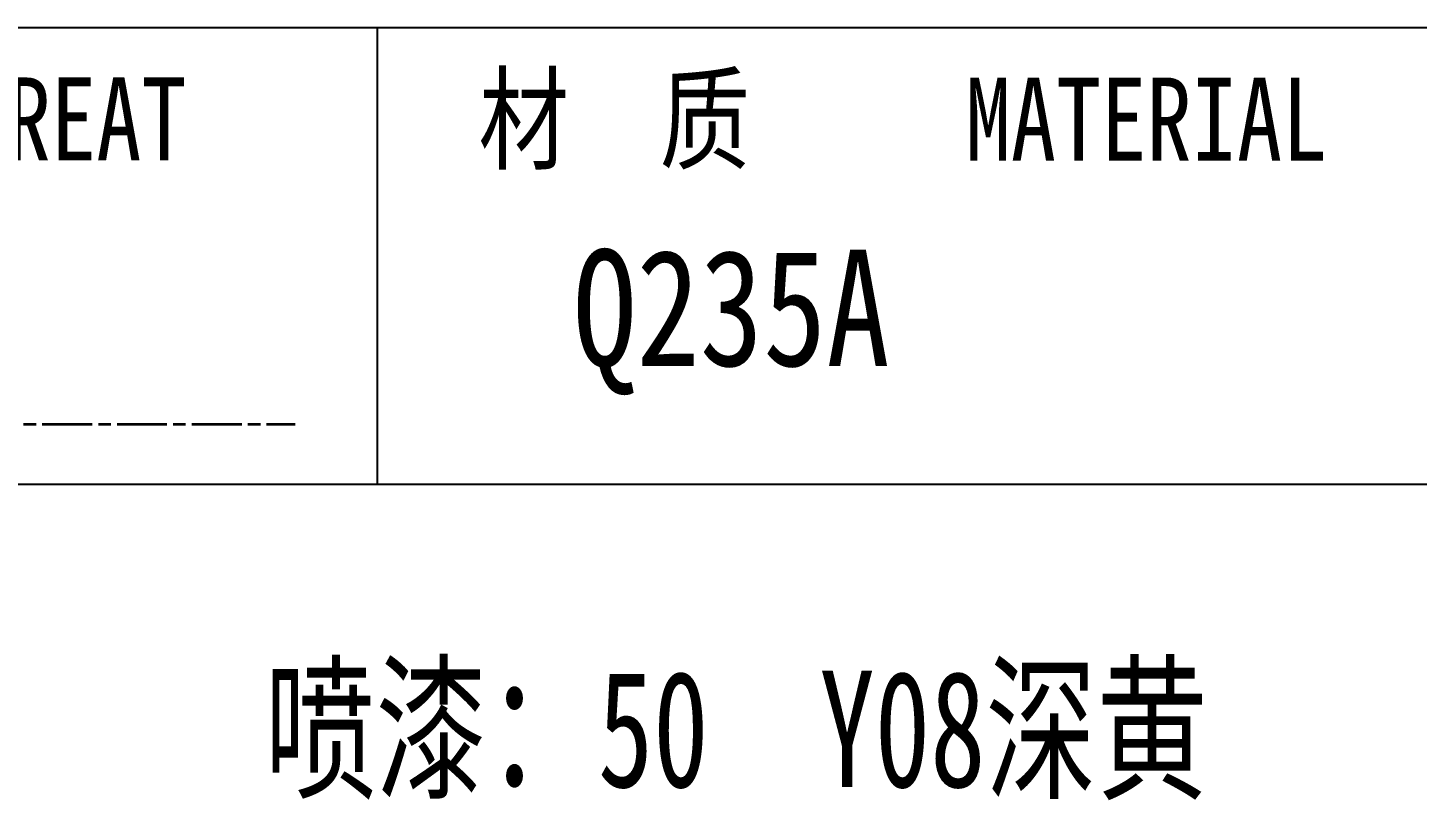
# Model space of a CAD drawing. Header units: millimetres. Extents: x 1333 to 76562, y -37889 to -7215.
# Drawn here: x 8780.1 to 8863.8, y -16921.6 to -16875.1 of the extents above; entities that cross this region are included whole.
import ezdxf
from ezdxf.enums import TextEntityAlignment as Align

# ---------------------------------------------------------------- set-up
doc = ezdxf.new("R2010")
doc.units = ezdxf.units.MM
doc.header["$LTSCALE"] = 0.5
doc.linetypes.add('AM_ISO08W050x2', pattern=[9, 6, -0.75, 1.5, -0.75])
for name, color, linetype in [('图\\M+19E79\\M+195B6\\M+18E9A', 7, 'Continuous'), ('材质', 7, 'Continuous'), ('表面处理', 7, 'Continuous')]:
    doc.layers.add(name, color=color, linetype=linetype)
doc.layers.add('图框', color=7, linetype='Continuous', lineweight=18)
doc.layers.add('粗点划线', color=6, linetype='AM_ISO08W050x2', lineweight=35)
doc.styles.add('国标', font='simfang.ttf', dxfattribs={"width": 0.8})

# ---------------------------------------------------------------- blocks, each defined once
blk = doc.blocks.new('GZDEH零件A3图框V01版')
at = {"layer": '图\\M+19E79\\M+195B6\\M+18E9A', "color": 7}
blk.add_line((3272.49, -1788.461), (3092.49, -1788.461), dxfattribs=at)
at = {"layer": '图\\M+19E79\\M+195B6\\M+18E9A', "color": 9}
for p, q in [((3272.49, -1788.461), (3092.49, -1788.461)), ((3124.99, -1788.461), (3124.99, -1802.211)), ((3181.99, -1802.211), (3092.49, -1802.211))]:
    blk.add_line(p, q, dxfattribs=at)
at = {"layer": '图\\M+19E79\\M+195B6\\M+18E9A', "color": 9, "style": '国标', "width": 0.8}
blk.add_text('材  质', height=2.5, dxfattribs=at).set_placement((3128.037, -1792.46))
for s, p in [('HEAT TREAT', (3112.454, -1792.456)), ('MATERIAL', (3148.136, -1792.46))]:
    blk.add_text(s, height=2.5, dxfattribs=at).set_placement(p, align=Align.CENTER)
blk = doc.blocks.new('DEH A3')
at = {"layer": '图框'}
blk.add_blockref('GZDEH零件A3图框V01版', (-2857.49, 1846.461), dxfattribs=at)

msp = doc.modelspace()

# ---------------------------------------------------------------- linework, layer by layer
at = {"layer": '粗点划线', "linetype": 'AM_ISO08W050x2'}
msp.add_line((8740.516, -16898.98), (8796.238, -16898.98), dxfattribs=at)

# ---------------------------------------------------------------- block references
at = {"layer": '图框', "xscale": 2, "yscale": 2, "zscale": 2}
msp.add_blockref('DEH A3', (8266.167, -16991.123), dxfattribs=at)

# ---------------------------------------------------------------- texts
at = {"layer": '材质', "color": 3, "style": '国标', "width": 0.8}
msp.add_text('Q235A', height=7, dxfattribs=at).set_placement((8822.483, -16895.483), align=Align.CENTER)
at = {"layer": '表面处理', "color": 3, "style": '国标', "width": 0.7}
msp.add_text('喷漆：50  Y08深黄', height=7, dxfattribs=at).set_placement((8822.767, -16920.837), align=Align.CENTER)

doc.saveas('drawing.dxf')
